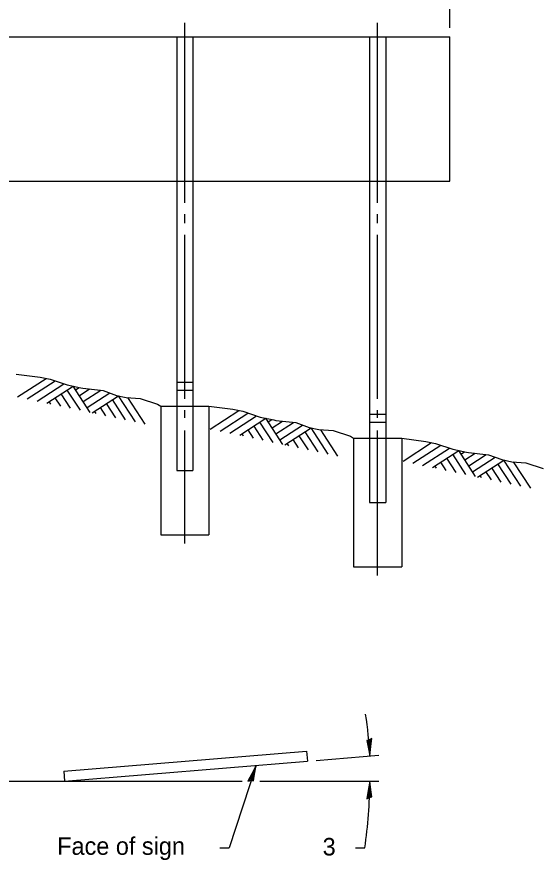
# Model space of a CAD drawing. Extents: x 1499079 to 1501883, y 1499349 to 1499789.
# Drawn here: x 1500739.7 to 1500811.7, y 1499585 to 1499700.3 of the extents above; entities that cross this region are included whole.
import ezdxf

# ---------------------------------------------------------------- set-up
doc = ezdxf.new("R2010")
doc.units = 0
for name, color, linetype in [('Design_EX_Roadway Dimensions', 7, 'Continuous'), ('Design_PR_EOP', 7, 'Continuous'), ('Design_PR_Roadway Items', 7, 'Continuous'), ('XSC_Exist Ground', 7, 'Continuous')]:
    doc.layers.add(name, color=color, linetype=linetype)

msp = doc.modelspace()

# ---------------------------------------------------------------- linework, layer by layer
at = {"layer": 'Design_EX_Roadway Dimensions'}
for p, q in [((1500798.97, 1499698.82), (1500798.97, 1499713.2)), ((1500762.7, 1499674.88), (1500762.7, 1499699.52)), ((1500789.04, 1499674.88), (1500789.04, 1499699.52)), ((1500762.7, 1499672.11), (1500762.7, 1499673.33)), ((1500789.04, 1499672.11), (1500789.04, 1499673.33)), ((1500762.7, 1499648.06), (1500762.7, 1499670.51)), ((1500789.04, 1499648.06), (1500789.04, 1499670.51)), ((1500762.7, 1499645.46), (1500762.7, 1499646.53)), ((1500789.04, 1499645.46), (1500789.04, 1499646.53)), ((1500762.7, 1499628.27), (1500762.7, 1499643.74)), ((1500789.04, 1499623.87), (1500789.04, 1499643.74)), ((1500780.67, 1499598.6), (1500789.24, 1499599.31)), ((1500772.44, 1499597.92), (1500768.77, 1499586.62)), ((1500725.64, 1499595.74), (1500770.54, 1499595.74)), ((1500772.94, 1499595.74), (1500789.24, 1499595.74)), ((1500767.5, 1499586.62), (1500768.77, 1499586.62)), ((1500786.05, 1499586.62), (1500787.32, 1499586.62))]:
    msp.add_line(p, q, dxfattribs=at)
for points in [[(1500787.93, 1499601.4), (1500787.58, 1499601.31), (1500787.79, 1499600.39), (1500788.02, 1499599.2), (1500788.13, 1499600.49), (1500788.28, 1499601.61), (1500787.71, 1499601.26), (1500787.97, 1499600.01), (1500788.16, 1499601.44), (1500787.88, 1499601.21), (1500787.95, 1499600.62), (1500788.01, 1499601.2)], [(1500771.73, 1499595.83), (1500772.08, 1499595.79), (1500772.22, 1499596.73), (1500772.44, 1499597.92), (1500771.86, 1499596.76), (1500771.32, 1499595.76), (1500771.98, 1499595.88), (1500772.19, 1499597.15), (1500771.5, 1499595.88), (1500771.84, 1499595.99), (1500771.99, 1499596.57), (1500771.73, 1499596.05)], [(1500787.96, 1499593.54), (1500788.3, 1499593.61), (1500788.15, 1499594.55), (1500787.99, 1499595.74), (1500787.8, 1499594.47), (1500787.6, 1499593.35), (1500788.19, 1499593.67), (1500787.99, 1499594.94), (1500787.73, 1499593.52), (1500788.03, 1499593.73), (1500787.98, 1499594.33), (1500787.89, 1499593.76)]]:
    msp.add_lwpolyline(points, dxfattribs=at)
for centre, radius, start, end in [((1500725.64, 1499595.75), 62.47, 3.1686, 8.4273), ((1500725.74, 1499595.75), 62.25, 351.5706, 0)]:
    msp.add_arc(centre, radius, start, end, dxfattribs=at)
at = {"layer": 'Design_PR_EOP'}
for p, q in [((1500759.39, 1499647.05), (1500765.99, 1499647.05)), ((1500759.39, 1499647.05), (1500759.39, 1499629.47)), ((1500765.99, 1499647.05), (1500765.99, 1499629.47)), ((1500785.77, 1499642.66), (1500792.37, 1499642.66)), ((1500785.77, 1499642.66), (1500785.77, 1499625.07)), ((1500792.37, 1499642.66), (1500792.37, 1499625.07)), ((1500759.39, 1499629.47), (1500765.99, 1499629.47)), ((1500785.77, 1499625.07), (1500792.37, 1499625.07))]:
    msp.add_line(p, q, dxfattribs=at)
at = {"layer": 'Design_PR_Roadway Items'}
for p, q in [((1500726.42, 1499697.61), (1500798.97, 1499697.61)), ((1500761.6, 1499697.61), (1500761.6, 1499647.05)), ((1500763.79, 1499697.61), (1500763.79, 1499647.05)), ((1500787.97, 1499697.61), (1500787.97, 1499642.66)), ((1500790.18, 1499697.61), (1500790.18, 1499642.66)), ((1500798.97, 1499677.83), (1500798.97, 1499697.61)), ((1500737.41, 1499677.83), (1500761.6, 1499677.83)), ((1500761.6, 1499677.83), (1500763.79, 1499677.83)), ((1500763.79, 1499677.83), (1500787.97, 1499677.83)), ((1500787.97, 1499677.83), (1500790.18, 1499677.83)), ((1500790.18, 1499677.83), (1500798.97, 1499677.83)), ((1500761.6, 1499650.36), (1500763.79, 1499650.36)), ((1500761.6, 1499649.26), (1500763.79, 1499649.26)), ((1500761.6, 1499647.05), (1500761.6, 1499638.26)), ((1500763.79, 1499647.05), (1500763.79, 1499638.26)), ((1500787.97, 1499645.96), (1500790.18, 1499645.96)), ((1500787.97, 1499644.86), (1500790.18, 1499644.86)), ((1500787.97, 1499642.66), (1500787.97, 1499633.86)), ((1500790.18, 1499642.66), (1500790.18, 1499633.86)), ((1500761.6, 1499638.26), (1500763.79, 1499638.26)), ((1500787.97, 1499633.86), (1500790.18, 1499633.86)), ((1500746.11, 1499597.12), (1500779.36, 1499599.87)), ((1500779.36, 1499599.87), (1500779.48, 1499598.5)), ((1500746.22, 1499595.74), (1500779.48, 1499598.5)), ((1500746.11, 1499597.12), (1500746.22, 1499595.75))]:
    msp.add_line(p, q, dxfattribs=at)
at = {"layer": 'XSC_Exist Ground'}
for p, q in [((1500739.79, 1499648.32), (1500743.7, 1499650.86)), ((1500741.13, 1499648.04), (1500744.94, 1499650.52)), ((1500742.48, 1499647.75), (1500746.12, 1499650.12)), ((1500743.82, 1499647.46), (1500747.4, 1499649.79)), ((1500749.74, 1499646.21), (1500747.4, 1499649.79)), ((1500747.05, 1499646.78), (1500745.78, 1499648.73)), ((1500748.39, 1499646.5), (1500746.59, 1499649.26)), ((1500747.73, 1499649.31), (1500748.21, 1499649.62)), ((1500748.25, 1499648.49), (1500749.66, 1499649.41)), ((1500748.78, 1499647.68), (1500751.19, 1499649.24)), ((1500749.31, 1499646.86), (1500752.41, 1499648.87)), ((1500744.36, 1499647.35), (1500744.14, 1499647.68)), ((1500745.7, 1499647.07), (1500744.96, 1499648.21)), ((1500750, 1499646.15), (1500753.59, 1499648.49)), ((1500753.23, 1499645.47), (1500751.96, 1499647.42)), ((1500754.57, 1499645.18), (1500752.77, 1499647.95)), ((1500755.92, 1499644.9), (1500753.59, 1499648.49)), ((1500757.26, 1499644.61), (1500754.9, 1499648.24)), ((1500758.96, 1499647.34), (1500759.39, 1499647.05)), ((1500750.54, 1499646.04), (1500750.33, 1499646.36)), ((1500751.89, 1499645.75), (1500751.15, 1499646.89)), ((1500766.17, 1499643.93), (1500770.08, 1499646.47)), ((1500767.51, 1499643.64), (1500771.33, 1499646.12)), ((1500768.85, 1499643.35), (1500772.51, 1499645.73)), ((1500770.2, 1499643.07), (1500773.79, 1499645.4)), ((1500776.11, 1499641.81), (1500773.79, 1499645.4)), ((1500774.1, 1499644.91), (1500774.59, 1499645.23)), ((1500773.43, 1499642.39), (1500772.16, 1499644.34)), ((1500774.77, 1499642.1), (1500772.97, 1499644.87)), ((1500774.63, 1499644.1), (1500776.05, 1499645.01)), ((1500775.16, 1499643.28), (1500777.57, 1499644.84)), ((1500775.7, 1499642.47), (1500778.78, 1499644.48)), ((1500776.39, 1499641.75), (1500779.97, 1499644.09)), ((1500782.29, 1499640.5), (1500779.97, 1499644.09)), ((1500770.74, 1499642.96), (1500770.53, 1499643.28)), ((1500772.08, 1499642.67), (1500771.34, 1499643.81)), ((1500779.61, 1499641.07), (1500778.34, 1499643.02)), ((1500780.95, 1499640.79), (1500779.15, 1499643.55)), ((1500783.64, 1499640.21), (1500781.29, 1499643.84)), ((1500785.35, 1499642.94), (1500785.77, 1499642.66)), ((1500776.92, 1499641.64), (1500776.71, 1499641.97)), ((1500778.26, 1499641.36), (1500777.52, 1499642.5)), ((1500792.55, 1499639.53), (1500796.46, 1499642.07)), ((1500793.89, 1499639.24), (1500797.71, 1499641.73)), ((1500795.23, 1499638.96), (1500798.89, 1499641.33)), ((1500796.58, 1499638.67), (1500800.17, 1499641.01)), ((1500801.15, 1499637.7), (1500799.35, 1499640.47)), ((1500802.49, 1499637.42), (1500800.17, 1499641.01)), ((1500800.48, 1499640.51), (1500800.97, 1499640.83)), ((1500801.01, 1499639.7), (1500802.43, 1499640.62)), ((1500801.54, 1499638.89), (1500803.95, 1499640.45)), ((1500798.46, 1499638.28), (1500797.72, 1499639.41)), ((1500799.8, 1499637.99), (1500798.53, 1499639.94)), ((1500802.07, 1499638.07), (1500805.17, 1499640.08)), ((1500802.76, 1499637.36), (1500806.34, 1499639.69)), ((1500808.68, 1499636.1), (1500806.34, 1499639.69)), ((1500810.02, 1499635.82), (1500807.67, 1499639.44)), ((1500797.12, 1499638.56), (1500796.91, 1499638.89)), ((1500805.99, 1499636.68), (1500804.72, 1499638.63)), ((1500807.33, 1499636.39), (1500805.54, 1499639.16)), ((1500803.3, 1499637.25), (1500803.09, 1499637.57)), ((1500804.64, 1499636.96), (1500803.9, 1499638.1))]:
    msp.add_line(p, q, dxfattribs=at)
for points in [[(1500739.61, 1499651.45), (1500742.9, 1499651.03), (1500744.24, 1499650.75), (1500746.6, 1499649.97), (1500748.48, 1499649.56), (1500748.75, 1499649.51), (1500751.5, 1499649.2), (1500753.32, 1499648.54), (1500754.66, 1499648.25), (1500756.6, 1499648.12), (1500758.96, 1499647.34)], [(1500765.99, 1499647.05), (1500769.27, 1499646.64), (1500770.62, 1499646.36), (1500772.98, 1499645.57), (1500774.86, 1499645.17), (1500775.13, 1499645.12), (1500777.88, 1499644.81), (1500779.7, 1499644.14), (1500781.05, 1499643.85), (1500782.98, 1499643.72), (1500785.35, 1499642.94)], [(1500792.37, 1499642.66), (1500795.65, 1499642.24), (1500796.99, 1499641.96), (1500799.36, 1499641.18), (1500801.24, 1499640.77), (1500801.51, 1499640.72), (1500804.25, 1499640.41), (1500806.08, 1499639.74), (1500807.42, 1499639.46), (1500809.36, 1499639.32), (1500811.72, 1499638.55)]]:
    msp.add_lwpolyline(points, dxfattribs=at)

# ---------------------------------------------------------------- texts
at = {"layer": 'Design_EX_Roadway Dimensions'}
for s, height, p in [('Face of sign', 2.4002, (1500745.22, 1499585.68)), ('3', 2.4, (1500781.55, 1499585.59))]:
    msp.add_text(s, height=height, dxfattribs=at).set_placement(p)

doc.saveas('drawing.dxf')
